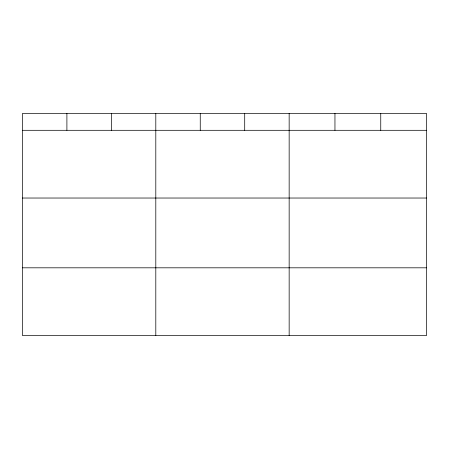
<?xml version="1.0" encoding="UTF-8"?>
<svg xmlns="http://www.w3.org/2000/svg" width="449" height="449" viewBox="0 0 449 449"><rect width="100%" height="100%" fill="white"/><g stroke="black" fill="none" stroke-linecap="round" stroke-linejoin="round"><path stroke-width="0.67" d="M426.55 198.031L426.55 113.457L22.45 113.457L22.45 335.543L426.55 335.543L426.55 198.031L22.45 198.031M22.45 130.305L426.55 130.305M22.45 267.812L426.55 267.812M380.752 113.457L380.752 130.305M334.954 113.457L334.954 130.305M289.156 113.457L289.156 335.543M244.705 113.457L244.705 130.305M200.254 113.457L200.254 130.305M155.803 113.457L155.803 335.543M111.352 113.457L111.352 130.305M66.901 113.457L66.901 130.305"/></g></svg>
